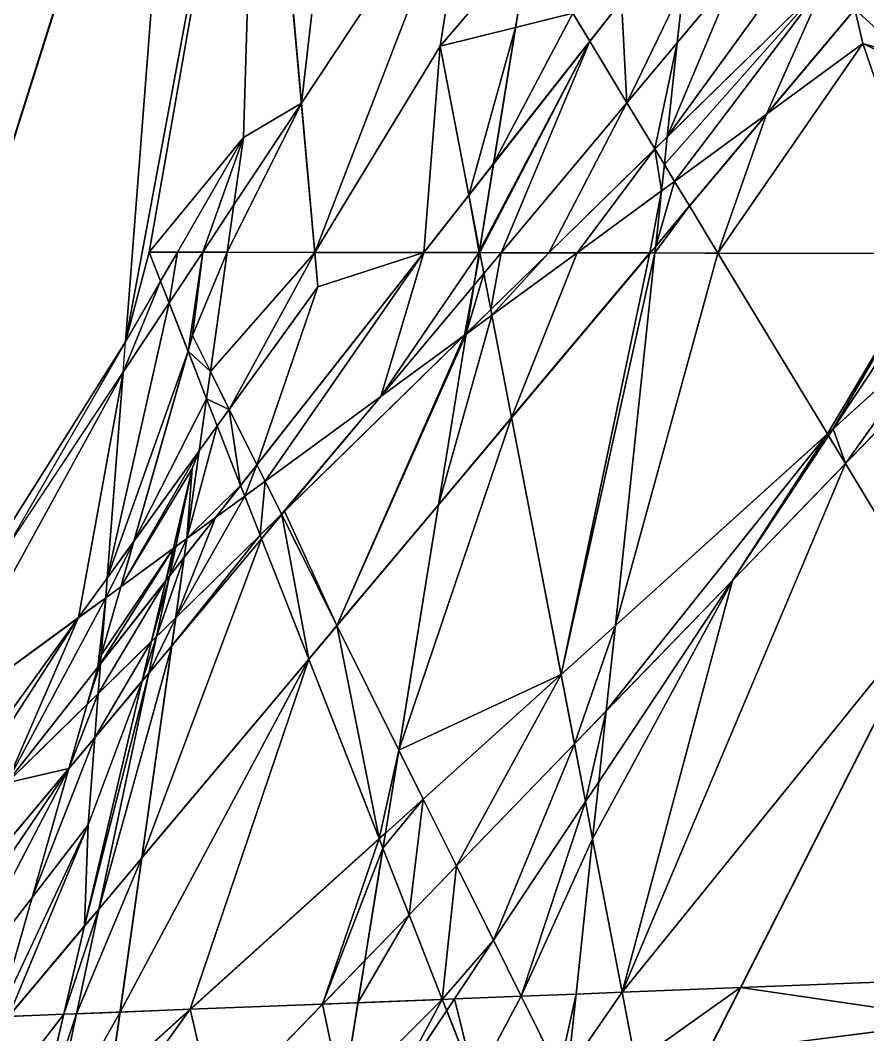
# Model space of a CAD drawing. Header units: metres. Extents: x -225 to 770, y -544 to 564.
# Drawn here: x -15.1 to 162.9, y 77.2 to 290.2 of the extents above; entities that cross this region are included whole.
import ezdxf

# ---------------------------------------------------------------- set-up
doc = ezdxf.new("R2010")
doc.units = ezdxf.units.M

msp = doc.modelspace()

# ---------------------------------------------------------------- linework, layer by layer
for p, q in [((58.252808, -322.34137, -684.2856), (148.39948, 525.4025, -1092.1235)), ((272.09955, 498.95178, -1138.7997), (-225.2786, -133.69386, -632.49695)), ((119.34433, 476.88977, -1057.5647), (17.123169, -155.5869, -736.8717)), ((-161.32059, -10.187912, -715.7775), (326.06714, 466.47064, -1150.1343)), ((324.84503, 459.20618, -1146.4285), (-43.431335, -267.1413, -660.34216)), ((-35.793427, -83.73827, -743.004), (324.84503, 459.20618, -1146.4285)), ((249.52759, 436.53705, -1101.2909), (-201.80836, -101.81976, -657.25964)), ((-154.67836, -172.18564, -649.0496), (32.129852, 419.3811, -991.81995)), ((31.867126, 409.53918, -987.4531), (618.36743, -125.45459, -1032.1637)), ((47.40619, 234.1868, -919.14453), (32.099304, 405.39948, -985.7773)), ((32.099304, 405.39948, -985.7773), (504.43823, -374.8846, -871.1271)), ((-0.847961, 121.22928, -847.78534), (19.010742, 377.27704, -967.5066)), ((-225.2786, -133.69386, -632.49695), (101.47748, 359.64325, -998.62396)), ((210.2619, 352.16968, -1046.4789), (-206.00009, -143.2969, -637.40826)), ((73.08838, 284.7296, -952.99493), (195.22412, 315.22046, -1023.4873)), ((-34.577682, 141.53, -840.7012), (161.86716, 285.2968, -994.92346)), ((201.89743, -384.79602, -724.80273), (73.08838, 284.7296, -952.99493)), ((161.86716, 285.2968, -994.92346), (659.99774, 47.489594, -1126.2766)), ((231.80133, 273.2059, -1022.5463), (-218.76485, -133.61426, -635.58966)), ((-88.56946, -57.974243, -729.33264), (231.80133, 273.2059, -1022.5463)), ((31.793945, 265.58325, -925.35095), (-202.13217, -139.62486, -640.8076)), ((-43.431335, -267.1413, -660.34216), (31.793945, 265.58325, -925.35095)), ((88.010345, 47.748596, -857.8249), (11.959442, 241.52097, -905.66345)), ((11.959442, 241.52097, -905.66345), (605.17456, 240.48572, -1183.7474)), ((-218.76485, -133.61426, -635.58966), (47.40619, 234.1868, -919.14453)), ((-81.74402, -136.08224, -698.8605), (21.08847, 224.02649, -902.407)), ((21.08847, 224.02649, -902.407), (312.1972, -361.18155, -786.773)), ((-78.32205, -226.1418, -661.63727), (21.027405, 196.06326, -890.32166)), ((21.027405, 196.06326, -890.32166), (-75.01016, -256.1351, -650.26044)), ((710.635, 147.01282, -1192.9624), (-57.937866, 49.58969, -790.0921)), ((-202.13217, -139.62486, -640.8076), (-0.847961, 121.22928, -847.78534)), ((690.77, 108.9689, -1167.2322), (-107.57312, 77.46338, -778.805))]:
    msp.add_line(p, q)
for points in [[(19.010742, 377.27704, -967.5066), (-67.11493, 105.10202, -809.71783), (20.340027, 382.04608, -970.187), (20.340126, 382.04617, -970.1869)], [(19.010742, 377.27704, -967.5066), (7.019562, 222.66898, -895.21594), (-67.11493, 105.10202, -809.71783), (-67.11483, 105.10212, -809.7177)], [(19.010742, 377.27704, -967.5066), (34.992523, 373.03815, -973.18286), (7.019562, 222.66898, -895.21594), (7.019662, 222.66908, -895.2158)], [(11.959442, 241.52097, -905.66345), (7.019562, 222.66898, -895.21594), (34.992523, 373.03815, -973.18286), (34.992622, 373.03824, -973.18274)], [(31.793945, 265.58325, -925.35095), (11.959442, 241.52097, -905.66345), (34.992523, 373.03815, -973.18286), (34.992622, 373.03824, -973.18274)], [(34.992523, 373.03815, -973.18286), (43.95453, 272.79492, -934.17004), (31.793945, 265.58325, -925.35095), (31.794044, 265.58334, -925.3508)], [(43.95453, 272.79492, -934.17004), (34.992523, 373.03815, -973.18286), (54.882446, 367.7627, -980.2472), (54.882545, 367.7628, -980.2471)], [(79.7005, 326.76428, -974.2231), (43.95453, 272.79492, -934.17004), (54.882446, 367.7627, -980.2472), (54.882545, 367.7628, -980.2471)], [(79.7005, 326.76428, -974.2231), (46.75592, 241.46027, -921.9752), (43.95453, 272.79492, -934.17004), (43.954628, 272.795, -934.1699)], [(79.7005, 326.76428, -974.2231), (73.08838, 284.7296, -952.99493), (46.75592, 241.46027, -921.9752), (46.75602, 241.46037, -921.9751)], [(79.7005, 326.76428, -974.2231), (91.839905, 306.71057, -971.27655), (73.08838, 284.7296, -952.99493), (73.08848, 284.7297, -952.9948)], [(91.839905, 306.71057, -971.27655), (88.92633, 288.6835, -962.13605), (73.08838, 284.7296, -952.99493), (73.08848, 284.7297, -952.9948)], [(88.92633, 288.6835, -962.13605), (91.839905, 306.71057, -971.27655), (100.93732, 291.682, -969.06836), (100.937416, 291.6821, -969.06824)], [(120.78415, 265.70667, -967.1875), (148.14984, 303.46848, -996.3177), (153.96863, 298.16064, -996.7612), (153.96873, 298.16074, -996.7611)], [(148.14984, 303.46848, -996.3177), (120.78415, 265.70667, -967.1875), (135.2735, 300.25394, -988.8859), (135.2736, 300.25403, -988.8858)], [(122.88669, 285.47882, -976.6996), (135.2735, 300.25394, -988.8859), (120.78415, 265.70667, -967.1875), (120.78425, 265.70676, -967.1874)], [(135.2735, 300.25394, -988.8859), (122.88669, 285.47882, -976.6996), (124.16287, 297.48022, -982.47327), (124.16297, 297.48032, -982.47314)], [(124.16287, 297.48022, -982.47327), (112.3212, 272.87625, -966.3051), (111.151306, 294.2319, -974.9635), (111.151405, 294.232, -974.9634)], [(112.3212, 272.87625, -966.3051), (124.16287, 297.48022, -982.47327), (122.88669, 285.47882, -976.6996), (122.88679, 285.4789, -976.69946)], [(153.96863, 298.16064, -996.7612), (122.32178, 256.35577, -963.8777), (120.16815, 259.91348, -964.40045), (120.16825, 259.91357, -964.4003)], [(153.96863, 298.16064, -996.7612), (120.16815, 259.91348, -964.40045), (120.78415, 265.70667, -967.1875), (120.78425, 265.70676, -967.1874)], [(122.32178, 256.35577, -963.8777), (153.96863, 298.16064, -996.7612), (141.64648, 270.4984, -979.0489), (141.64659, 270.4985, -979.04877)], [(160.14972, 292.5224, -997.2324), (141.64648, 270.4984, -979.0489), (153.96863, 298.16064, -996.7612), (153.96873, 298.16074, -996.7611)], [(160.14972, 292.5224, -997.2324), (164.47736, 297.67343, -1001.48535), (171.07413, 282.55737, -998.0653), (171.07423, 282.55746, -998.0652)], [(111.151306, 294.2319, -974.9635), (104.508514, 285.78253, -968.2015), (100.93732, 291.682, -969.06836), (100.937416, 291.6821, -969.06824)], [(104.508514, 285.78253, -968.2015), (111.151306, 294.2319, -974.9635), (112.3212, 272.87625, -966.3051), (112.3213, 272.87634, -966.305)], [(141.64648, 270.4984, -979.0489), (160.14972, 292.5224, -997.2324), (161.86716, 285.2968, -994.92346), (161.86726, 285.2969, -994.92334)], [(171.07413, 282.55737, -998.0653), (161.86716, 285.2968, -994.92346), (160.14972, 292.5224, -997.2324), (160.14983, 292.5225, -997.2323)], [(84.303925, 260.08307, -947.6344), (100.93732, 291.682, -969.06836), (104.508514, 285.78253, -968.2015), (104.50861, 285.78262, -968.20135)], [(100.93732, 291.682, -969.06836), (84.303925, 260.08307, -947.6344), (88.92633, 288.6835, -962.13605), (88.92643, 288.6836, -962.1359)], [(88.92633, 288.6835, -962.13605), (79.102844, 253.4675, -942.33997), (73.08838, 284.7296, -952.99493), (73.08848, 284.7297, -952.9948)], [(79.102844, 253.4675, -942.33997), (88.92633, 288.6835, -962.13605), (84.303925, 260.08307, -947.6344), (84.30402, 260.08316, -947.6343)], [(81.34833, 241.79584, -938.36194), (84.303925, 260.08307, -947.6344), (104.508514, 285.78253, -968.2015), (104.50861, 285.78262, -968.20135)], [(104.508514, 285.78253, -968.2015), (81.42456, 241.39975, -938.2269), (81.34833, 241.79584, -938.36194), (81.34843, 241.79594, -938.3618)], [(81.42456, 241.39975, -938.2269), (104.508514, 285.78253, -968.2015), (85.925995, 241.3919, -940.33716), (85.926094, 241.39201, -940.33704)], [(112.3212, 272.87625, -966.3051), (85.925995, 241.3919, -940.33716), (104.508514, 285.78253, -968.2015), (104.50861, 285.78262, -968.20135)], [(112.3212, 272.87625, -966.3051), (122.88669, 285.47882, -976.6996), (118.19443, 263.174, -964.8795), (118.19453, 263.1741, -964.8794)], [(120.78415, 265.70667, -967.1875), (118.19443, 263.174, -964.8795), (122.88669, 285.47882, -976.6996), (122.88679, 285.4789, -976.69946)], [(73.08838, 284.7296, -952.99493), (69.6315, 241.42029, -932.69867), (46.75592, 241.46027, -921.9752), (46.75602, 241.46037, -921.9751)], [(69.6315, 241.42029, -932.69867), (73.08838, 284.7296, -952.99493), (79.102844, 253.4675, -942.33997), (79.10294, 253.4676, -942.33984)], [(131.4281, 241.31247, -961.66736), (161.86716, 285.2968, -994.92346), (176.99841, 241.23294, -983.02954), (176.99852, 241.23305, -983.0294)], [(161.86716, 285.2968, -994.92346), (131.4281, 241.31247, -961.66736), (141.64648, 270.4984, -979.0489), (141.64659, 270.4985, -979.04877)], [(171.5791, 280.6603, -997.48444), (176.99841, 241.23294, -983.02954), (161.86716, 285.2968, -994.92346), (161.86726, 285.2969, -994.92334)], [(161.86716, 285.2968, -994.92346), (171.07413, 282.55737, -998.0653), (171.5791, 280.6603, -997.48444), (171.57921, 280.6604, -997.4843)], [(46.75592, 241.46027, -921.9752), (28.39209, 241.49231, -913.3667), (43.95453, 272.79492, -934.17004), (43.954628, 272.795, -934.1699)], [(29.793121, 251.41403, -918.30237), (43.95453, 272.79492, -934.17004), (28.39209, 241.49231, -913.3667), (28.392189, 241.49242, -913.3666)], [(29.793121, 251.41403, -918.30237), (31.793945, 265.58325, -925.35095), (43.95453, 272.79492, -934.17004), (43.954628, 272.795, -934.1699)], [(85.925995, 241.3919, -940.33716), (112.3212, 272.87625, -966.3051), (95.904236, 241.37445, -945.01465), (95.904335, 241.37456, -945.0145)], [(118.19443, 263.174, -964.8795), (95.904236, 241.37445, -945.01465), (112.3212, 272.87625, -966.3051), (112.3213, 272.87634, -966.305)], [(141.64648, 270.4984, -979.0489), (125.43872, 251.20676, -963.12115), (122.32178, 256.35577, -963.8777), (122.32188, 256.35587, -963.87756)], [(125.43872, 251.20676, -963.12115), (141.64648, 270.4984, -979.0489), (131.4281, 241.31247, -961.66736), (131.4282, 241.31258, -961.66724)], [(31.793945, 265.58325, -925.35095), (17.89682, 241.51062, -908.4468), (11.959442, 241.52097, -905.66345), (11.959542, 241.52107, -905.6633)], [(31.793945, 265.58325, -925.35095), (23.22754, 241.50128, -910.9457), (17.89682, 241.51062, -908.4468), (17.89692, 241.51073, -908.44666)], [(31.793945, 265.58325, -925.35095), (29.793121, 251.41403, -918.30237), (23.22754, 241.50128, -910.9457), (23.227638, 241.50139, -910.94556)], [(118.19443, 263.174, -964.8795), (120.78415, 265.70667, -967.1875), (120.16815, 259.91348, -964.40045), (120.16825, 259.91357, -964.4003)], [(95.904236, 241.37445, -945.01465), (118.19443, 263.174, -964.8795), (101.836975, 241.36407, -947.7958), (101.837074, 241.36418, -947.79565)], [(119.57614, 254.34637, -961.72217), (101.836975, 241.36407, -947.7958), (118.19443, 263.174, -964.8795), (118.19453, 263.1741, -964.8794)], [(120.16815, 259.91348, -964.40045), (119.57614, 254.34637, -961.72217), (118.19443, 263.174, -964.8795), (118.19453, 263.1741, -964.8794)], [(81.34833, 241.79584, -938.36194), (79.102844, 253.4675, -942.33997), (84.303925, 260.08307, -947.6344), (84.30402, 260.08316, -947.6343)], [(119.57614, 254.34637, -961.72217), (120.16815, 259.91348, -964.40045), (122.32178, 256.35577, -963.8777), (122.32188, 256.35587, -963.87756)], [(118.34436, 242.76248, -956.14935), (122.32178, 256.35577, -963.8777), (125.43872, 251.20676, -963.12115), (125.43882, 251.20686, -963.12103)], [(122.32178, 256.35577, -963.8777), (118.34436, 242.76248, -956.14935), (119.57614, 254.34637, -961.72217), (119.57624, 254.34648, -961.72205)], [(69.6315, 241.42029, -932.69867), (79.102844, 253.4675, -942.33997), (81.28436, 241.4, -938.16125), (81.28446, 241.4001, -938.16113)], [(81.34833, 241.79584, -938.36194), (81.28436, 241.4, -938.16125), (79.102844, 253.4675, -942.33997), (79.10294, 253.4676, -942.33984)], [(119.57614, 254.34637, -961.72217), (117.147095, 241.3374, -954.9728), (101.836975, 241.36407, -947.7958), (101.837074, 241.36418, -947.79565)], [(117.147095, 241.3374, -954.9728), (119.57614, 254.34637, -961.72217), (118.34436, 242.76248, -956.14935), (118.34446, 242.76259, -956.14923)], [(28.39209, 241.49231, -913.3667), (23.22754, 241.50128, -910.9457), (29.793121, 251.41403, -918.30237), (29.79322, 251.41414, -918.30225)], [(118.192566, 241.33557, -955.4629), (118.34436, 242.76248, -956.14935), (125.43872, 251.20676, -963.12115), (125.43882, 251.20686, -963.12103)], [(118.192566, 241.33557, -955.4629), (125.43872, 251.20676, -963.12115), (131.4281, 241.31247, -961.66736), (131.4282, 241.31258, -961.66724)], [(7.019562, 222.66898, -895.21594), (11.959442, 241.52097, -905.66345), (14.364777, 235.39236, -904.15045), (14.364877, 235.39247, -904.1503)], [(17.89682, 241.51062, -908.4468), (14.364777, 235.39236, -904.15045), (11.959442, 241.52097, -905.66345), (11.959542, 241.52107, -905.6633)], [(14.364777, 235.39236, -904.15045), (17.89682, 241.51062, -908.4468), (16.156921, 230.82605, -903.02313), (16.15702, 230.82616, -903.023)], [(23.22754, 241.50128, -910.9457), (16.156921, 230.82605, -903.02313), (17.89682, 241.51062, -908.4468), (17.89692, 241.51073, -908.44666)], [(16.156921, 230.82605, -903.02313), (23.22754, 241.50128, -910.9457), (20.135437, 220.68912, -900.5205), (20.135536, 220.68922, -900.5204)], [(21.08847, 224.02649, -902.407), (20.135437, 220.68912, -900.5205), (23.22754, 241.50128, -910.9457), (23.227638, 241.50139, -910.94556)], [(23.22754, 241.50128, -910.9457), (28.39209, 241.49231, -913.3667), (21.08847, 224.02649, -902.407), (21.08857, 224.0266, -902.40686)], [(24.856232, 216.45233, -900.91034), (21.08847, 224.02649, -902.407), (28.39209, 241.49231, -913.3667), (28.392189, 241.49242, -913.3666)], [(28.39209, 241.49231, -913.3667), (46.75592, 241.46027, -921.9752), (24.856232, 216.45233, -900.91034), (24.85633, 216.45244, -900.9102)], [(28.814117, 208.49588, -899.3382), (24.856232, 216.45233, -900.91034), (46.75592, 241.46027, -921.9752), (46.75602, 241.46037, -921.9751)], [(46.75592, 241.46027, -921.9752), (47.40619, 234.1868, -919.14453), (28.814117, 208.49588, -899.3382), (28.814217, 208.49599, -899.3381)], [(69.6315, 241.42029, -932.69867), (36.31671, 193.41357, -896.358), (34.60092, 196.86276, -897.03955), (34.60102, 196.86287, -897.0394)], [(47.40619, 234.1868, -919.14453), (69.6315, 241.42029, -932.69867), (34.60092, 196.86276, -897.03955), (34.60102, 196.86287, -897.0394)], [(36.31671, 193.41357, -896.358), (69.6315, 241.42029, -932.69867), (60.60492, 211.18875, -915.4259), (60.60502, 211.18886, -915.4258)], [(47.40619, 234.1868, -919.14453), (46.75592, 241.46027, -921.9752), (69.6315, 241.42029, -932.69867), (69.6316, 241.4204, -932.69855)], [(81.28436, 241.4, -938.16125), (60.60492, 211.18875, -915.4259), (69.6315, 241.42029, -932.69867), (69.6316, 241.4204, -932.69855)], [(60.60492, 211.18875, -915.4259), (81.28436, 241.4, -938.16125), (80.174194, 234.53113, -934.67847), (80.17429, 234.53123, -934.67834)], [(81.42456, 241.39975, -938.2269), (80.174194, 234.53113, -934.67847), (81.28436, 241.4, -938.16125), (81.28446, 241.4001, -938.16113)], [(80.174194, 234.53113, -934.67847), (81.42456, 241.39975, -938.2269), (82.26596, 237.02618, -936.7363), (82.26606, 237.02629, -936.7362)], [(81.28436, 241.4, -938.16125), (81.34833, 241.79584, -938.36194), (81.42456, 241.39975, -938.2269), (81.42466, 241.39986, -938.2268)], [(85.925995, 241.3919, -940.33716), (82.26596, 237.02618, -936.7363), (81.42456, 241.39975, -938.2269), (81.42466, 241.39986, -938.2268)], [(82.26596, 237.02618, -936.7363), (85.925995, 241.3919, -940.33716), (83.72162, 229.46002, -934.1576), (83.72172, 229.46013, -934.1575)], [(95.904236, 241.37445, -945.01465), (83.72162, 229.46002, -934.1576), (85.925995, 241.3919, -940.33716), (85.926094, 241.39201, -940.33704)], [(83.72162, 229.46002, -934.1576), (95.904236, 241.37445, -945.01465), (83.94986, 228.27359, -933.7532), (83.94996, 228.2737, -933.75305)], [(101.836975, 241.36407, -947.7958), (83.94986, 228.27359, -933.7532), (95.904236, 241.37445, -945.01465), (95.904335, 241.37456, -945.0145)], [(101.836975, 241.36407, -947.7958), (88.09039, 206.75189, -926.418), (83.94986, 228.27359, -933.7532), (83.94996, 228.2737, -933.75305)], [(88.09039, 206.75189, -926.418), (101.836975, 241.36407, -947.7958), (117.147095, 241.3374, -954.9728), (117.147194, 241.33751, -954.97266)], [(88.09039, 206.75189, -926.418), (117.147095, 241.3374, -954.9728), (98.46686, 152.81702, -908.0356), (98.46696, 152.81712, -908.03546)], [(118.192566, 241.33557, -955.4629), (98.46686, 152.81702, -908.0356), (117.147095, 241.3374, -954.9728), (117.147194, 241.33751, -954.97266)], [(118.192566, 241.33557, -955.4629), (109.87512, 163.11765, -917.8333), (98.46686, 152.81702, -908.0356), (98.46696, 152.81712, -908.03546)], [(118.192566, 241.33557, -955.4629), (131.4281, 241.31247, -961.66736), (109.87512, 163.11765, -917.8333), (109.87522, 163.11775, -917.8332)], [(131.4281, 241.31247, -961.66736), (154.41736, 203.3352, -956.08716), (109.87512, 163.11765, -917.8333), (109.87522, 163.11775, -917.8332)], [(118.192566, 241.33557, -955.4629), (117.147095, 241.3374, -954.9728), (118.34436, 242.76248, -956.14935), (118.34446, 242.76259, -956.14923)], [(154.41736, 203.3352, -956.08716), (131.4281, 241.31247, -961.66736), (176.99841, 241.23294, -983.02954), (176.99852, 241.23305, -983.0294)], [(176.99841, 241.23294, -983.02954), (155.59467, 204.3982, -957.09827), (154.41736, 203.3352, -956.08716), (154.41747, 203.33531, -956.08704)], [(155.59467, 204.3982, -957.09827), (176.99841, 241.23294, -983.02954), (177.17145, 236.88226, -981.235), (177.17155, 236.88237, -981.23486)], [(78.53476, 224.38733, -929.5351), (80.174194, 234.53113, -934.67847), (82.26596, 237.02618, -936.7363), (82.26606, 237.02629, -936.7362)], [(78.53476, 224.38733, -929.5351), (82.26596, 237.02618, -936.7363), (83.72162, 229.46002, -934.1576), (83.72172, 229.46013, -934.1575)], [(177.67065, 224.33084, -976.0576), (155.59467, 204.3982, -957.09827), (177.17145, 236.88226, -981.235), (177.17155, 236.88237, -981.23486)], [(6.524261, 216.2826, -892.22986), (7.019562, 222.66898, -895.21594), (14.364777, 235.39236, -904.15045), (14.364877, 235.39247, -904.1503)], [(6.524261, 216.2826, -892.22986), (14.364777, 235.39236, -904.15045), (16.156921, 230.82605, -903.02313), (16.15702, 230.82616, -903.023)], [(60.60492, 211.18875, -915.4259), (80.174194, 234.53113, -934.67847), (78.22278, 224.08221, -929.257), (78.22288, 224.08232, -929.2569)], [(78.53476, 224.38733, -929.5351), (78.22278, 224.08221, -929.257), (80.174194, 234.53113, -934.67847), (80.17429, 234.53123, -934.67834)], [(34.60092, 196.86276, -897.03955), (28.814117, 208.49588, -899.3382), (47.40619, 234.1868, -919.14453), (47.40629, 234.1869, -919.1444)], [(16.156921, 230.82605, -903.02313), (3.172211, 173.06332, -872.0216), (6.524261, 216.2826, -892.22986), (6.524362, 216.2827, -892.22974)], [(3.172211, 173.06332, -872.0216), (16.156921, 230.82605, -903.02313), (20.135437, 220.68912, -900.5205), (20.135536, 220.68922, -900.5204)], [(72.72949, 188.4682, -911.3225), (83.94986, 228.27359, -933.7532), (88.09039, 206.75189, -926.418), (88.09049, 206.752, -926.4179)], [(83.94986, 228.27359, -933.7532), (72.72949, 188.4682, -911.3225), (78.52069, 224.30026, -929.4909), (78.52079, 224.30037, -929.4908)], [(83.72162, 229.46002, -934.1576), (78.52069, 224.30026, -929.4909), (78.53476, 224.38733, -929.5351), (78.53486, 224.38744, -929.535)], [(78.52069, 224.30026, -929.4909), (83.72162, 229.46002, -934.1576), (83.94986, 228.27359, -933.7532), (83.94996, 228.2737, -933.75305)], [(21.08847, 224.02649, -902.407), (24.856232, 216.45233, -900.91034), (20.135437, 220.68912, -900.5205), (20.135536, 220.68922, -900.5204)], [(40.418274, 187.10992, -895.5659), (78.22278, 224.08221, -929.257), (51.403687, 163.08463, -890.3652), (51.403786, 163.08473, -890.36505)], [(78.22278, 224.08221, -929.257), (40.418274, 187.10992, -895.5659), (60.60492, 211.18875, -915.4259), (60.60502, 211.18886, -915.4258)], [(51.403687, 163.08463, -890.3652), (78.52069, 224.30026, -929.4909), (72.72949, 188.4682, -911.3225), (72.72959, 188.4683, -911.3224)], [(78.52069, 224.30026, -929.4909), (51.403687, 163.08463, -890.3652), (78.22278, 224.08221, -929.257), (78.22288, 224.08232, -929.2569)], [(78.22278, 224.08221, -929.257), (78.53476, 224.38733, -929.5351), (78.52069, 224.30026, -929.4909), (78.52079, 224.30037, -929.4908)], [(158.18704, 197.10788, -955.1722), (155.59467, 204.3982, -957.09827), (177.67065, 224.33084, -976.0576), (177.67076, 224.33095, -976.0575)], [(158.18704, 197.10788, -955.1722), (177.67065, 224.33084, -976.0576), (177.94122, 217.5285, -973.25183), (177.94133, 217.52861, -973.2517)], [(-67.11493, 105.10202, -809.71783), (7.019562, 222.66898, -895.21594), (-18.333084, 178.75293, -864.37744), (-18.332985, 178.75304, -864.3773)], [(3.172211, 173.06332, -872.0216), (20.135437, 220.68912, -900.5205), (8.727509, 180.73978, -877.9397), (8.727609, 180.73988, -877.9396)], [(20.135437, 220.68912, -900.5205), (24.04712, 210.72238, -898.05994), (8.727509, 180.73978, -877.9397), (8.727609, 180.73988, -877.9396)], [(24.04712, 210.72238, -898.05994), (20.135437, 220.68912, -900.5205), (24.856232, 216.45233, -900.91034), (24.85633, 216.45244, -900.9102)], [(158.18704, 197.10788, -955.1722), (177.94122, 217.5285, -973.25183), (176.56311, 166.75134, -950.7118), (176.56322, 166.75145, -950.7117)], [(-34.577682, 141.53, -840.7012), (-18.333084, 178.75293, -864.37744), (6.524261, 216.2826, -892.22986), (6.524362, 216.2827, -892.22974)], [(6.524261, 216.2826, -892.22986), (-2.837708, 164.75867, -865.61914), (-34.577682, 141.53, -840.7012), (-34.577583, 141.5301, -840.70105)], [(-2.837708, 164.75867, -865.61914), (6.524261, 216.2826, -892.22986), (3.172211, 173.06332, -872.0216), (3.172311, 173.06343, -872.0215)], [(24.856232, 216.45233, -900.91034), (28.814117, 208.49588, -899.3382), (24.04712, 210.72238, -898.05994), (24.047218, 210.72249, -898.0598)], [(60.60492, 211.18875, -915.4259), (39.768524, 186.47449, -894.9869), (36.31671, 193.41357, -896.358), (36.31681, 193.41368, -896.35785)], [(39.768524, 186.47449, -894.9869), (60.60492, 211.18875, -915.4259), (40.418274, 187.10992, -895.5659), (40.418373, 187.11003, -895.5658)], [(22.500824, 199.77206, -892.61255), (8.727509, 180.73978, -877.9397), (24.04712, 210.72238, -898.05994), (24.047218, 210.72249, -898.0598)], [(24.04712, 210.72238, -898.05994), (26.289917, 205.00787, -896.6492), (22.500824, 199.77206, -892.61255), (22.500923, 199.77217, -892.6124)], [(26.289917, 205.00787, -896.6492), (24.04712, 210.72238, -898.05994), (28.814117, 208.49588, -899.3382), (28.814217, 208.49599, -899.3381)], [(31.189636, 192.52377, -893.567), (26.289917, 205.00787, -896.6492), (28.814117, 208.49588, -899.3382), (28.814217, 208.49599, -899.3381)], [(28.814117, 208.49588, -899.3382), (34.60092, 196.86276, -897.03955), (31.189636, 192.52377, -893.567), (31.189735, 192.52388, -893.5669)], [(88.09039, 206.75189, -926.418), (98.46686, 152.81702, -908.0356), (64.40338, 136.95166, -885.2014), (64.40348, 136.95177, -885.2013)], [(88.09039, 206.75189, -926.418), (64.40338, 136.95166, -885.2014), (72.72949, 188.4682, -911.3225), (72.72959, 188.4683, -911.3224)], [(19.907135, 181.40433, -883.47534), (22.500824, 199.77206, -892.61255), (26.289917, 205.00787, -896.6492), (26.290016, 205.00798, -896.64905)], [(31.189636, 192.52377, -893.567), (19.907135, 181.40433, -883.47534), (26.289917, 205.00787, -896.6492), (26.290016, 205.00798, -896.64905)], [(107.96939, 145.19586, -909.21136), (109.87512, 163.11765, -917.8333), (154.41736, 203.3352, -956.08716), (154.41747, 203.33531, -956.08704)], [(154.41736, 203.3352, -956.08716), (134.46097, 172.58124, -933.4573), (107.96939, 145.19586, -909.21136), (107.96949, 145.19597, -909.21124)], [(154.41736, 203.3352, -956.08716), (154.64203, 202.96405, -956.03265), (134.46097, 172.58124, -933.4573), (134.46107, 172.58134, -933.45715)], [(158.18704, 197.10788, -955.1722), (134.46097, 172.58124, -933.4573), (154.64203, 202.96405, -956.03265), (154.64214, 202.96416, -956.03253)], [(154.64203, 202.96405, -956.03265), (154.41736, 203.3352, -956.08716), (155.59467, 204.3982, -957.09827), (155.59477, 204.3983, -957.09814)], [(158.18704, 197.10788, -955.1722), (154.64203, 202.96405, -956.03265), (155.59467, 204.3982, -957.09827), (155.59477, 204.3983, -957.09814)], [(21.027405, 196.06326, -890.32166), (6.013794, 171.23657, -872.5682), (22.500824, 199.77206, -892.61255), (22.500923, 199.77217, -892.6124)], [(8.727509, 180.73978, -877.9397), (22.500824, 199.77206, -892.61255), (6.013794, 171.23657, -872.5682), (6.013894, 171.23668, -872.56805)], [(22.500824, 199.77206, -892.61255), (19.907135, 181.40433, -883.47534), (21.027405, 196.06326, -890.32166), (21.027504, 196.06337, -890.32153)], [(6.013794, 171.23657, -872.5682), (21.027405, 196.06326, -890.32166), (17.093445, 179.34518, -881.2665), (17.093544, 179.34529, -881.26636)], [(17.547363, 179.67737, -881.6228), (17.093445, 179.34518, -881.2665), (21.027405, 196.06326, -890.32166), (21.027504, 196.06337, -890.32153)], [(17.547363, 179.67737, -881.6228), (21.027405, 196.06326, -890.32166), (19.907135, 181.40433, -883.47534), (19.907234, 181.40443, -883.4752)], [(32.062378, 190.30005, -893.01807), (31.189636, 192.52377, -893.567), (34.60092, 196.86276, -897.03955), (34.60102, 196.86287, -897.0394)], [(32.062378, 190.30005, -893.01807), (34.60092, 196.86276, -897.03955), (36.31671, 193.41357, -896.358), (36.31681, 193.41368, -896.35785)], [(176.56311, 166.75134, -950.7118), (111.302246, 86.10101, -885.297), (158.18704, 197.10788, -955.1722), (158.18715, 197.10799, -955.17206)], [(134.46097, 172.58124, -933.4573), (158.18704, 197.10788, -955.1722), (111.302246, 86.10101, -885.297), (111.302345, 86.10111, -885.2969)], [(31.189636, 192.52377, -893.567), (25.890076, 185.78293, -888.17236), (19.907135, 181.40433, -883.47534), (19.907234, 181.40443, -883.4752)], [(31.189636, 192.52377, -893.567), (32.062378, 190.30005, -893.01807), (25.890076, 185.78293, -888.17236), (25.890175, 185.78304, -888.17224)], [(36.31671, 193.41357, -896.358), (35.28482, 182.08948, -890.991), (32.062378, 190.30005, -893.01807), (32.062477, 190.30016, -893.01794)], [(35.28482, 182.08948, -890.991), (36.31671, 193.41357, -896.358), (39.768524, 186.47449, -894.9869), (39.768623, 186.4746, -894.98676)], [(17.555481, 164.75046, -875.19073), (32.062378, 190.30005, -893.01807), (35.28482, 182.08948, -890.991), (35.28492, 182.08958, -890.9909)], [(32.062378, 190.30005, -893.01807), (17.555481, 164.75046, -875.19073), (25.890076, 185.78293, -888.17236), (25.890175, 185.78304, -888.17224)], [(64.40338, 136.95166, -885.2014), (51.403687, 163.08463, -890.3652), (72.72949, 188.4682, -911.3225), (72.72959, 188.4683, -911.3224)], [(19.350952, 177.4654, -881.5159), (25.890076, 185.78293, -888.17236), (17.555481, 164.75046, -875.19073), (17.55558, 164.75056, -875.1906)], [(25.890076, 185.78293, -888.17236), (19.350952, 177.4654, -881.5159), (19.907135, 181.40433, -883.47534), (19.907234, 181.40443, -883.4752)], [(35.57962, 181.33835, -890.80554), (35.28482, 182.08948, -890.991), (39.768524, 186.47449, -894.9869), (39.768623, 186.4746, -894.98676)], [(35.57962, 181.33835, -890.80554), (39.768524, 186.47449, -894.9869), (39.812073, 186.3869, -894.9696), (39.812172, 186.38701, -894.9695)], [(35.57962, 181.33835, -890.80554), (39.812073, 186.3869, -894.9696), (45.50119, 156.05899, -884.56464), (45.50129, 156.0591, -884.5645)], [(39.768524, 186.47449, -894.9869), (40.418274, 187.10992, -895.5659), (39.812073, 186.3869, -894.9696), (39.812172, 186.38701, -894.9695)], [(51.403687, 163.08463, -890.3652), (39.812073, 186.3869, -894.9696), (40.418274, 187.10992, -895.5659), (40.418373, 187.11003, -895.5658)], [(39.812073, 186.3869, -894.9696), (51.403687, 163.08463, -890.3652), (45.50119, 156.05899, -884.56464), (45.50129, 156.0591, -884.5645)], [(45.50119, 156.05899, -884.56464), (10.434204, 114.31961, -850.10345), (35.57962, 181.33835, -890.80554), (35.57972, 181.33846, -890.8054)], [(16.721497, 158.84424, -872.2527), (35.57962, 181.33835, -890.80554), (10.434204, 114.31961, -850.10345), (10.434304, 114.31971, -850.10333)], [(16.236176, 173.50354, -878.3453), (19.907135, 181.40433, -883.47534), (19.350952, 177.4654, -881.5159), (19.351051, 177.4655, -881.5158)], [(19.907135, 181.40433, -883.47534), (16.236176, 173.50354, -878.3453), (17.547363, 179.67737, -881.6228), (17.547462, 179.67747, -881.6227)], [(35.57962, 181.33835, -890.80554), (16.721497, 158.84424, -872.2527), (35.28482, 182.08948, -890.991), (35.28492, 182.08958, -890.9909)], [(17.555481, 164.75046, -875.19073), (35.28482, 182.08948, -890.991), (16.721497, 158.84424, -872.2527), (16.721596, 158.84435, -872.25256)], [(1.780273, 155.11618, -863.63), (1.918152, 156.89404, -864.46124), (17.093445, 179.34518, -881.2665), (17.093544, 179.34529, -881.26636)], [(17.093445, 179.34518, -881.2665), (15.497864, 172.56442, -877.5937), (1.780273, 155.11618, -863.63), (1.780374, 155.11629, -863.6299)], [(6.013794, 171.23657, -872.5682), (17.093445, 179.34518, -881.2665), (1.918152, 156.89404, -864.46124), (1.918252, 156.89415, -864.4611)], [(2.851013, 168.92194, -870.0852), (3.172211, 173.06332, -872.0216), (8.727509, 180.73978, -877.9397), (8.727609, 180.73988, -877.9396)], [(2.851013, 168.92194, -870.0852), (8.727509, 180.73978, -877.9397), (6.013794, 171.23657, -872.5682), (6.013894, 171.23668, -872.56805)], [(16.236176, 173.50354, -878.3453), (15.497864, 172.56442, -877.5937), (17.547363, 179.67737, -881.6228), (17.547462, 179.67747, -881.6227)], [(17.093445, 179.34518, -881.2665), (17.547363, 179.67737, -881.6228), (15.497864, 172.56442, -877.5937), (15.497964, 172.56453, -877.59357)], [(17.555481, 164.75046, -875.19073), (13.544006, 160.82727, -871.6157), (19.350952, 177.4654, -881.5159), (19.351051, 177.4655, -881.5158)], [(16.236176, 173.50354, -878.3453), (19.350952, 177.4654, -881.5159), (13.544006, 160.82727, -871.6157), (13.544106, 160.82738, -871.6156)], [(2.851013, 168.92194, -870.0852), (-2.837708, 164.75867, -865.61914), (3.172211, 173.06332, -872.0216), (3.172311, 173.06343, -872.0215)], [(1.294037, 148.84695, -860.6986), (1.780273, 155.11618, -863.63), (15.497864, 172.56442, -877.5937), (15.497964, 172.56453, -877.59357)], [(1.294037, 148.84695, -860.6986), (15.497864, 172.56442, -877.5937), (12.494446, 159.80081, -870.6804), (12.494546, 159.80092, -870.6803)], [(13.544006, 160.82727, -871.6157), (12.494446, 159.80081, -870.6804), (16.236176, 173.50354, -878.3453), (16.236275, 173.50365, -878.34515)], [(15.497864, 172.56442, -877.5937), (16.236176, 173.50354, -878.3453), (12.494446, 159.80081, -870.6804), (12.494546, 159.80092, -870.6803)], [(111.302246, 86.10101, -885.297), (105.1087, 118.293884, -896.26917), (134.46097, 172.58124, -933.4573), (134.46107, 172.58134, -933.45715)], [(134.46097, 172.58124, -933.4573), (105.1087, 118.293884, -896.26917), (106.387085, 130.3158, -902.05273), (106.387184, 130.3159, -902.0526)], [(106.387085, 130.3158, -902.05273), (107.96939, 145.19586, -909.21136), (134.46097, 172.58124, -933.4573), (134.46107, 172.58134, -933.45715)], [(2.851013, 168.92194, -870.0852), (6.013794, 171.23657, -872.5682), (1.918152, 156.89404, -864.46124), (1.918252, 156.89415, -864.4611)], [(2.851013, 168.92194, -870.0852), (1.199524, 154.37753, -863.0388), (-17.927841, 130.04825, -843.56824), (-17.927742, 130.04836, -843.5681)], [(2.851013, 168.92194, -870.0852), (-17.927841, 130.04825, -843.56824), (-2.837708, 164.75867, -865.61914), (-2.837608, 164.75877, -865.619)], [(2.851013, 168.92194, -870.0852), (1.918152, 156.89404, -864.46124), (1.199524, 154.37753, -863.0388), (1.199624, 154.37764, -863.0387)], [(111.302246, 86.10101, -885.297), (176.56311, 166.75134, -950.7118), (136.16895, 87.08234, -897.3956), (136.16905, 87.082436, -897.3955)], [(183.05588, 88.93268, -920.2081), (136.16895, 87.08234, -897.3956), (176.56311, 166.75134, -950.7118), (176.56322, 166.75145, -950.7117)], [(-37.712387, 110.69922, -825.9364), (-37.018143, 117.527374, -829.20636), (-2.837708, 164.75867, -865.61914), (-2.837608, 164.75877, -865.619)], [(-37.712387, 110.69922, -825.9364), (-2.837708, 164.75867, -865.61914), (-17.927841, 130.04825, -843.56824), (-17.927742, 130.04836, -843.5681)], [(-37.018143, 117.527374, -829.20636), (-34.577682, 141.53, -840.7012), (-2.837708, 164.75867, -865.61914), (-2.837608, 164.75877, -865.619)], [(16.721497, 158.84424, -872.2527), (11.901917, 153.09543, -867.5111), (17.555481, 164.75046, -875.19073), (17.55558, 164.75056, -875.1906)], [(13.544006, 160.82727, -871.6157), (17.555481, 164.75046, -875.19073), (11.901917, 153.09543, -867.5111), (11.902017, 153.09554, -867.511)], [(60.299072, 118.35495, -875.2562), (45.50119, 156.05899, -884.56464), (51.403687, 163.08463, -890.3652), (51.403786, 163.08473, -890.36505)], [(51.403687, 163.08463, -890.3652), (64.40338, 136.95166, -885.2014), (60.299072, 118.35495, -875.2562), (60.29917, 118.35505, -875.2561)], [(109.87512, 163.11765, -917.8333), (101.266174, 138.26648, -903.0764), (98.46686, 152.81702, -908.0356), (98.46696, 152.81712, -908.03546)], [(109.87512, 163.11765, -917.8333), (107.96939, 145.19586, -909.21136), (101.266174, 138.26648, -903.0764), (101.26627, 138.26659, -903.0763)], [(0.575714, 139.58548, -856.3682), (1.294037, 148.84695, -860.6986), (12.494446, 159.80081, -870.6804), (12.494546, 159.80092, -870.6803)], [(0.575714, 139.58548, -856.3682), (12.494446, 159.80081, -870.6804), (10.532105, 151.46149, -866.16345), (10.532205, 151.4616, -866.1633)], [(11.901917, 153.09543, -867.5111), (10.532105, 151.46149, -866.16345), (13.544006, 160.82727, -871.6157), (13.544106, 160.82738, -871.6156)], [(12.494446, 159.80081, -870.6804), (13.544006, 160.82727, -871.6157), (10.532105, 151.46149, -866.16345), (10.532205, 151.4616, -866.1633)], [(10.434204, 114.31961, -850.10345), (1.377197, 103.53931, -841.20294), (16.721497, 158.84424, -872.2527), (16.721596, 158.84435, -872.25256)], [(11.901917, 153.09543, -867.5111), (16.721497, 158.84424, -872.2527), (1.377197, 103.53931, -841.20294), (1.377297, 103.539406, -841.2028)], [(1.918152, 156.89404, -864.46124), (1.780273, 155.11618, -863.63), (1.199524, 154.37753, -863.0388), (1.199624, 154.37764, -863.0387)], [(20.612976, 82.52203, -841.17285), (5.861938, 81.93991, -833.99585), (45.50119, 156.05899, -884.56464), (45.50129, 156.0591, -884.5645)], [(10.434204, 114.31961, -850.10345), (45.50119, 156.05899, -884.56464), (5.861938, 81.93991, -833.99585), (5.862039, 81.94001, -833.9957)], [(45.50119, 156.05899, -884.56464), (60.299072, 118.35495, -875.2562), (20.612976, 82.52203, -841.17285), (20.613075, 82.52213, -841.1727)], [(1.199524, 154.37753, -863.0388), (-1.028351, 146.57571, -858.62897), (-17.927841, 130.04825, -843.56824), (-17.927742, 130.04836, -843.5681)], [(-1.028351, 146.57571, -858.62897), (1.199524, 154.37753, -863.0388), (1.780273, 155.11618, -863.63), (1.780374, 155.11629, -863.6299)], [(1.780273, 155.11618, -863.63), (1.294037, 148.84695, -860.6986), (-1.028351, 146.57571, -858.62897), (-1.028251, 146.57582, -858.62885)], [(1.377197, 103.53931, -841.20294), (-1.569946, 100.03134, -838.30664), (11.901917, 153.09543, -867.5111), (11.902017, 153.09554, -867.511)], [(10.532105, 151.46149, -866.16345), (11.901917, 153.09543, -867.5111), (-1.569946, 100.03134, -838.30664), (-1.569846, 100.03144, -838.3065)], [(-0.847961, 121.22928, -847.78534), (10.532105, 151.46149, -866.16345), (-1.569946, 100.03134, -838.30664), (-1.569846, 100.03144, -838.3065)], [(0.575714, 139.58548, -856.3682), (10.532105, 151.46149, -866.16345), (-0.847961, 121.22928, -847.78534), (-0.847861, 121.22938, -847.7852)], [(98.46686, 152.81702, -908.0356), (69.51495, 126.67609, -883.171), (64.40338, 136.95166, -885.2014), (64.40348, 136.95177, -885.2013)], [(69.51495, 126.67609, -883.171), (98.46686, 152.81702, -908.0356), (76.48999, 112.65436, -880.4004), (76.49009, 112.65446, -880.40027)], [(101.266174, 138.26648, -903.0764), (76.48999, 112.65436, -880.4004), (98.46686, 152.81702, -908.0356), (98.46696, 152.81712, -908.03546)], [(-4.884247, 133.07278, -850.9966), (-1.028351, 146.57571, -858.62897), (1.294037, 148.84695, -860.6986), (1.294137, 148.84706, -860.6985)], [(0.575714, 139.58548, -856.3682), (-4.884247, 133.07278, -850.9966), (1.294037, 148.84695, -860.6986), (1.294137, 148.84706, -860.6985)], [(-1.028351, 146.57571, -858.62897), (-4.884247, 133.07278, -850.9966), (-17.927841, 130.04825, -843.56824), (-17.927742, 130.04836, -843.5681)], [(103.60242, 126.12338, -898.93774), (101.266174, 138.26648, -903.0764), (107.96939, 145.19586, -909.21136), (107.96949, 145.19597, -909.21124)], [(107.96939, 145.19586, -909.21136), (106.387085, 130.3158, -902.05273), (103.60242, 126.12338, -898.93774), (103.602516, 126.12348, -898.9376)], [(0.575714, 139.58548, -856.3682), (-0.847961, 121.22928, -847.78534), (-12.624344, 105.96765, -835.67584), (-12.624244, 105.96775, -835.6757)], [(0.575714, 139.58548, -856.3682), (-12.624344, 105.96765, -835.67584), (-4.884247, 133.07278, -850.9966), (-4.884147, 133.07289, -850.99646)], [(61.58551, 119.51654, -876.3611), (60.299072, 118.35495, -875.2562), (64.40338, 136.95166, -885.2014), (64.40348, 136.95177, -885.2013)], [(61.58551, 119.51654, -876.3611), (64.40338, 136.95166, -885.2014), (69.51495, 126.67609, -883.171), (69.51505, 126.676186, -883.1709)], [(76.48999, 112.65436, -880.4004), (101.266174, 138.26648, -903.0764), (84.26889, 97.01663, -877.3105), (84.26899, 97.01673, -877.31036)], [(103.60242, 126.12338, -898.93774), (84.26889, 97.01663, -877.3105), (101.266174, 138.26648, -903.0764), (101.26627, 138.26659, -903.0763)], [(-4.884247, 133.07278, -850.9966), (-40.823822, 80.097565, -811.2813), (-39.65445, 91.59863, -816.7892), (-39.65435, 91.59873, -816.78906)], [(-40.823822, 80.097565, -811.2813), (-4.884247, 133.07278, -850.9966), (-32.32794, 80.43283, -815.4149), (-32.327843, 80.43293, -815.4148)], [(-39.65445, 91.59863, -816.7892), (-17.927841, 130.04825, -843.56824), (-4.884247, 133.07278, -850.9966), (-4.884147, 133.07289, -850.99646)], [(-12.624344, 105.96765, -835.67584), (-32.32794, 80.43283, -815.4149), (-4.884247, 133.07278, -850.9966), (-4.884147, 133.07289, -850.99646)], [(105.1087, 118.293884, -896.26917), (103.60242, 126.12338, -898.93774), (106.387085, 130.3158, -902.05273), (106.387184, 130.3159, -902.0526)], [(61.0773, 116.37207, -874.7667), (69.51495, 126.67609, -883.171), (66.56372, 102.39313, -871.31555), (66.56382, 102.39323, -871.3154)], [(69.51495, 126.67609, -883.171), (61.0773, 116.37207, -874.7667), (61.58551, 119.51654, -876.3611), (61.58561, 119.51664, -876.36096)], [(76.48999, 112.65436, -880.4004), (66.56372, 102.39313, -871.31555), (69.51495, 126.67609, -883.171), (69.51505, 126.676186, -883.1709)], [(84.26889, 97.01663, -877.3105), (103.60242, 126.12338, -898.93774), (90.114746, 85.26483, -874.9884), (90.114845, 85.26493, -874.9883)], [(103.60242, 126.12338, -898.93774), (105.1087, 118.293884, -896.26917), (90.114746, 85.26483, -874.9884), (90.114845, 85.26493, -874.9883)], [(-0.847961, 121.22928, -847.78534), (-19.774612, 80.92822, -821.52264), (-12.624344, 105.96765, -835.67584), (-12.624244, 105.96775, -835.6757)], [(-19.774612, 80.92822, -821.52264), (-0.847961, 121.22928, -847.78534), (-17.54538, 81.016174, -822.60724), (-17.54528, 81.01627, -822.6071)], [(-1.569946, 100.03134, -838.30664), (-17.54538, 81.016174, -822.60724), (-0.847961, 121.22928, -847.78534), (-0.847861, 121.22938, -847.7852)], [(60.299072, 118.35495, -875.2562), (61.58551, 119.51654, -876.3611), (61.0773, 116.37207, -874.7667), (61.0774, 116.37217, -874.7666)], [(48.40207, 83.61868, -854.6934), (20.612976, 82.52203, -841.17285), (60.299072, 118.35495, -875.2562), (60.29917, 118.35505, -875.2561)], [(48.40207, 83.61868, -854.6934), (60.299072, 118.35495, -875.2562), (61.0773, 116.37207, -874.7667), (61.0774, 116.37217, -874.7666)], [(101.64487, 85.71985, -880.59827), (90.114746, 85.26483, -874.9884), (105.1087, 118.293884, -896.26917), (105.1088, 118.29398, -896.26904)], [(111.302246, 86.10101, -885.297), (101.64487, 85.71985, -880.59827), (105.1087, 118.293884, -896.26917), (105.1088, 118.29398, -896.26904)], [(61.0773, 116.37207, -874.7667), (57.264343, 92.77997, -862.80444), (48.40207, 83.61868, -854.6934), (48.40217, 83.61878, -854.6933)], [(57.264343, 92.77997, -862.80444), (61.0773, 116.37207, -874.7667), (66.56372, 102.39313, -871.31555), (66.56382, 102.39323, -871.3154)], [(5.861938, 81.93991, -833.99585), (-3.286728, 81.57889, -829.5447), (10.434204, 114.31961, -850.10345), (10.434304, 114.31971, -850.10333)], [(1.377197, 103.53931, -841.20294), (10.434204, 114.31961, -850.10345), (-3.286728, 81.57889, -829.5447), (-3.286628, 81.57899, -829.54456)], [(66.56372, 102.39313, -871.31555), (76.48999, 112.65436, -880.4004), (73.542786, 84.61087, -866.9254), (73.542885, 84.61097, -866.9253)], [(84.26889, 97.01663, -877.3105), (73.542786, 84.61087, -866.9254), (76.48999, 112.65436, -880.4004), (76.49009, 112.65446, -880.40027)], [(-32.32794, 80.43283, -815.4149), (-12.624344, 105.96765, -835.67584), (-19.774612, 80.92822, -821.52264), (-19.774513, 80.92832, -821.5225)], [(-3.286728, 81.57889, -829.5447), (-5.936646, 81.474304, -828.2554), (1.377197, 103.53931, -841.20294), (1.377297, 103.539406, -841.2028)], [(-1.569946, 100.03134, -838.30664), (1.377197, 103.53931, -841.20294), (-5.936646, 81.474304, -828.2554), (-5.936545, 81.4744, -828.25525)], [(55.831055, 83.911896, -858.308), (57.264343, 92.77997, -862.80444), (66.56372, 102.39313, -871.31555), (66.56382, 102.39323, -871.3154)], [(55.831055, 83.911896, -858.308), (66.56372, 102.39313, -871.31555), (73.542786, 84.61087, -866.9254), (73.542885, 84.61097, -866.9253)], [(-17.54538, 81.016174, -822.60724), (-1.569946, 100.03134, -838.30664), (-5.936646, 81.474304, -828.2554), (-5.936545, 81.4744, -828.25525)], [(73.542786, 84.61087, -866.9254), (84.26889, 97.01663, -877.3105), (76.09555, 84.71161, -868.1675), (76.09565, 84.71171, -868.16736)], [(90.114746, 85.26483, -874.9884), (76.09555, 84.71161, -868.1675), (84.26889, 97.01663, -877.3105), (84.26899, 97.01673, -877.31036)], [(55.831055, 83.911896, -858.308), (48.40207, 83.61868, -854.6934), (57.264343, 92.77997, -862.80444), (57.264442, 92.78007, -862.8043)], [(136.16895, 87.08234, -897.3956), (183.05588, 88.93268, -920.2081), (183.40387, 80.18176, -916.5985), (183.40398, 80.18186, -916.5984)], [(76.09555, 84.71161, -868.1675), (90.114746, 85.26483, -874.9884), (80.40524, 67.125854, -862.60876), (80.40534, 67.12595, -862.60864)], [(98.026794, 69.3595, -871.8456), (80.40524, 67.125854, -862.60876), (90.114746, 85.26483, -874.9884), (90.114845, 85.26493, -874.9883)], [(90.114746, 85.26483, -874.9884), (101.64487, 85.71985, -880.59827), (98.026794, 69.3595, -871.8456), (98.02689, 69.3596, -871.84546)], [(99.93085, 69.60089, -872.8436), (98.026794, 69.3595, -871.8456), (101.64487, 85.71985, -880.59827), (101.644966, 85.71995, -880.59814)], [(111.302246, 86.10101, -885.297), (114.1304, 71.40079, -880.28674), (99.93085, 69.60089, -872.8436), (99.93095, 69.60099, -872.8435)], [(111.302246, 86.10101, -885.297), (99.93085, 69.60089, -872.8436), (101.64487, 85.71985, -880.59827), (101.644966, 85.71995, -880.59814)], [(111.302246, 86.10101, -885.297), (136.16895, 87.08234, -897.3956), (114.1304, 71.40079, -880.28674), (114.1305, 71.40089, -880.2866)], [(114.1304, 71.40079, -880.28674), (136.16895, 87.08234, -897.3956), (129.18555, 73.30914, -888.1784), (129.18565, 73.30924, -888.1783)], [(136.16895, 87.08234, -897.3956), (183.40387, 80.18176, -916.5985), (129.18555, 73.30914, -888.1784), (129.18565, 73.30924, -888.1783)], [(20.612976, 82.52203, -841.17285), (48.40207, 83.61868, -854.6934), (25.744965, 60.197144, -833.9569), (25.745064, 60.197243, -833.9568)], [(52.547363, 63.594604, -848.0062), (25.744965, 60.197144, -833.9569), (48.40207, 83.61868, -854.6934), (48.40217, 83.61878, -854.6933)], [(48.40207, 83.61868, -854.6934), (55.831055, 83.911896, -858.308), (52.547363, 63.594604, -848.0062), (52.547462, 63.594704, -848.0061)], [(52.547363, 63.594604, -848.0062), (73.542786, 84.61087, -866.9254), (62.944458, 64.91254, -853.4562), (62.944557, 64.912636, -853.45605)], [(73.542786, 84.61087, -866.9254), (52.547363, 63.594604, -848.0062), (55.831055, 83.911896, -858.308), (55.831154, 83.911995, -858.30786)], [(74.466064, 82.25842, -866.34467), (62.944458, 64.91254, -853.4562), (73.542786, 84.61087, -866.9254), (73.542885, 84.61097, -866.9253)], [(73.542786, 84.61087, -866.9254), (76.09555, 84.71161, -868.1675), (74.466064, 82.25842, -866.34467), (74.46616, 82.25852, -866.34454)], [(80.40524, 67.125854, -862.60876), (74.466064, 82.25842, -866.34467), (76.09555, 84.71161, -868.1675), (76.09565, 84.71171, -868.16736)], [(-5.936646, 81.474304, -828.2554), (-27.626434, 53.431915, -805.9807), (-17.54538, 81.016174, -822.60724), (-17.54528, 81.01627, -822.6071)], [(-27.626434, 53.431915, -805.9807), (-5.936646, 81.474304, -828.2554), (-12.07135, 55.403656, -814.1344), (-12.07125, 55.403755, -814.1343)], [(-8.709198, 56.046844, -815.99036), (-12.07135, 55.403656, -814.1344), (-3.286728, 81.57889, -829.5447), (-3.286628, 81.57899, -829.54456)], [(-5.936646, 81.474304, -828.2554), (-3.286728, 81.57889, -829.5447), (-12.07135, 55.403656, -814.1344), (-12.07125, 55.403755, -814.1343)], [(3.800568, 67.34201, -826.734), (-8.709198, 56.046844, -815.99036), (5.861938, 81.93991, -833.99585), (5.862039, 81.94001, -833.9957)], [(-3.286728, 81.57889, -829.5447), (5.861938, 81.93991, -833.99585), (-8.709198, 56.046844, -815.99036), (-8.709098, 56.046944, -815.99023)], [(20.612976, 82.52203, -841.17285), (25.744965, 60.197144, -833.9569), (2.373321, 57.23462, -821.706), (2.373421, 57.23472, -821.7059)], [(20.612976, 82.52203, -841.17285), (2.373321, 57.23462, -821.706), (3.800568, 67.34201, -826.734), (3.800667, 67.34211, -826.7339)], [(20.612976, 82.52203, -841.17285), (3.800568, 67.34201, -826.734), (5.861938, 81.93991, -833.99585), (5.862039, 81.94001, -833.9957)], [(74.466064, 82.25842, -866.34467), (80.40524, 67.125854, -862.60876), (62.944458, 64.91254, -853.4562), (62.944557, 64.912636, -853.45605)], [(124.92676, 15.283142, -861.1604), (129.18555, 73.30914, -888.1784), (183.40387, 80.18176, -916.5985), (183.40398, 80.18186, -916.5984)], [(183.40387, 80.18176, -916.5985), (127.50748, 10.095169, -860.13525), (124.92676, 15.283142, -861.1604), (124.92686, 15.283242, -861.1603)], [(127.50748, 10.095169, -860.13525), (183.40387, 80.18176, -916.5985), (186.02798, 14.204834, -889.3841), (186.02809, 14.204934, -889.384)]]:
    msp.add_3dface(points)

doc.saveas('drawing.dxf')
